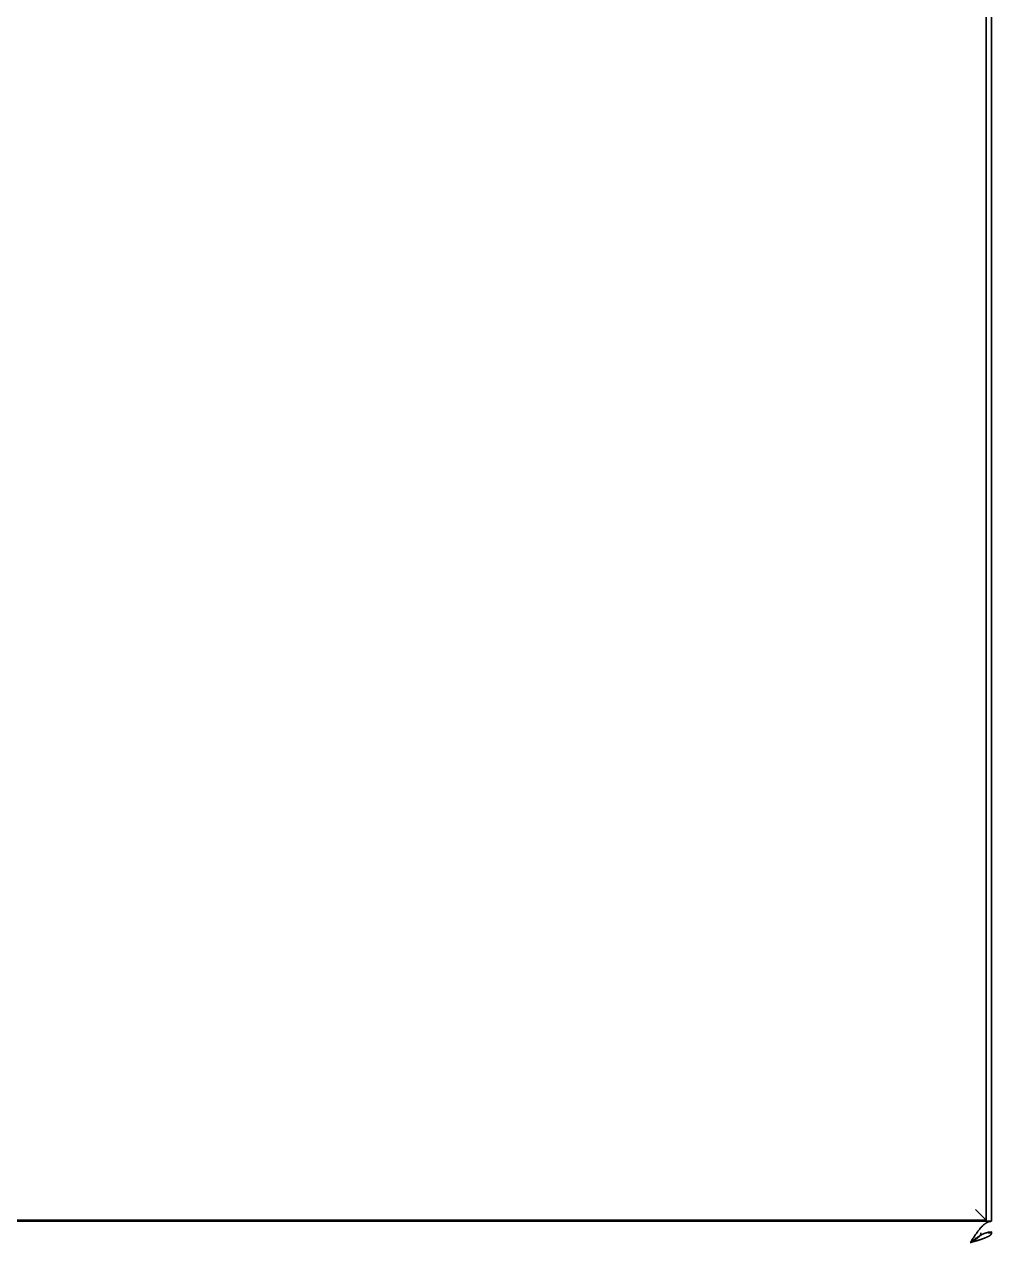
# Model space of a CAD drawing. Header units: inches. Extents: x 885 to 6823, y 710 to 5493.
# Drawn here: x 3005 to 3095.8, y 2566.9 to 2681.2 of the extents above; entities that cross this region are included whole.
import ezdxf

# ---------------------------------------------------------------- set-up
doc = ezdxf.new("R2010")
doc.units = ezdxf.units.IN
doc.layers.add('1', color=7, linetype='Continuous', true_color=0xffffff)

msp = doc.modelspace()

# ---------------------------------------------------------------- linework, layer by layer
at = {"layer": '1', "color": 7, "linetype": 'Continuous', "lineweight": 35}
for p, q in [((3095.78, 2568.87), (3095.78, 4018.86)), ((3095.28, 2568.96), (3095.28, 4018.36)), ((2788.28, 2568.96), (3095.28, 2568.96)), ((3095.28, 2568.96), (3094.28, 2569.96)), ((3094.78, 2568.96), (3094.78, 2568.86)), ((2787.78, 2568.86), (3095.78, 2568.86)), ((3095.78, 2567.77), (3095.78, 2567.87)), ((3095.78, 2567.76), (3095.47, 2567.76))]:
    msp.add_line(p, q, dxfattribs=at)
for points in [[(3095.78, 2568.86), (3095.76, 2568.86), (3095.71, 2568.85), (3095.64, 2568.84), (3095.57, 2568.83), (3095.49, 2568.81), (3095.42, 2568.78), (3095.35, 2568.74), (3095.28, 2568.7), (3095.21, 2568.66), (3095.14, 2568.61), (3095.07, 2568.55), (3094.99, 2568.49), (3094.92, 2568.42), (3094.85, 2568.35), (3094.78, 2568.27), (3094.71, 2568.19), (3094.64, 2568.1), (3094.57, 2568.01), (3094.49, 2567.92), (3094.42, 2567.82), (3094.35, 2567.72), (3094.28, 2567.62), (3094.21, 2567.52), (3094.14, 2567.41), (3094.07, 2567.3), (3093.99, 2567.19), (3093.92, 2567.08), (3093.85, 2566.97), (3093.8, 2566.89), (3093.78, 2566.86)], [(3095.78, 2567.86), (3095.76, 2567.86), (3095.71, 2567.85), (3095.64, 2567.85), (3095.57, 2567.84), (3095.49, 2567.83), (3095.42, 2567.82), (3095.35, 2567.8), (3095.28, 2567.78), (3095.21, 2567.76), (3095.14, 2567.73), (3095.07, 2567.7), (3094.99, 2567.67), (3094.92, 2567.64), (3094.85, 2567.6), (3094.78, 2567.56), (3094.71, 2567.52), (3094.64, 2567.48), (3094.57, 2567.43), (3094.49, 2567.39), (3094.42, 2567.34), (3094.35, 2567.29), (3094.28, 2567.24), (3094.21, 2567.19), (3094.14, 2567.13), (3094.07, 2567.08), (3093.99, 2567.02), (3093.92, 2566.97), (3093.85, 2566.91), (3093.8, 2566.87), (3093.78, 2566.86)], [(3093.78, 2566.86), (3093.8, 2566.87), (3093.83, 2566.89), (3093.88, 2566.92), (3093.94, 2566.95), (3093.99, 2566.98), (3094.04, 2567.01), (3094.09, 2567.04), (3094.14, 2567.07), (3094.19, 2567.1), (3094.23, 2567.13), (3094.28, 2567.16), (3094.33, 2567.19), (3094.37, 2567.22), (3094.41, 2567.25), (3094.45, 2567.28), (3094.49, 2567.31), (3094.52, 2567.34), (3094.56, 2567.37), (3094.59, 2567.4), (3094.62, 2567.43), (3094.65, 2567.46), (3094.67, 2567.49), (3094.69, 2567.52), (3094.71, 2567.55), (3094.73, 2567.58), (3094.75, 2567.61), (3094.76, 2567.64), (3094.77, 2567.67), (3094.78, 2567.7), (3094.78, 2567.73), (3094.78, 2567.75), (3094.78, 2567.76)], [(3093.78, 2566.86), (3093.82, 2566.87), (3093.89, 2566.89), (3093.99, 2566.92), (3094.09, 2566.95), (3094.2, 2566.98), (3094.3, 2567.01), (3094.4, 2567.04), (3094.5, 2567.07), (3094.59, 2567.1), (3094.69, 2567.13), (3094.78, 2567.16), (3094.87, 2567.19), (3094.96, 2567.22), (3095.04, 2567.25), (3095.12, 2567.28), (3095.2, 2567.31), (3095.27, 2567.34), (3095.34, 2567.37), (3095.4, 2567.4), (3095.46, 2567.43), (3095.51, 2567.46), (3095.56, 2567.49), (3095.61, 2567.52), (3095.65, 2567.55), (3095.68, 2567.58), (3095.71, 2567.61), (3095.74, 2567.64), (3095.76, 2567.67), (3095.77, 2567.7), (3095.78, 2567.73), (3095.78, 2567.75), (3095.78, 2567.76)]]:
    msp.add_open_spline(points, degree=3, dxfattribs=at)

doc.saveas('drawing.dxf')
